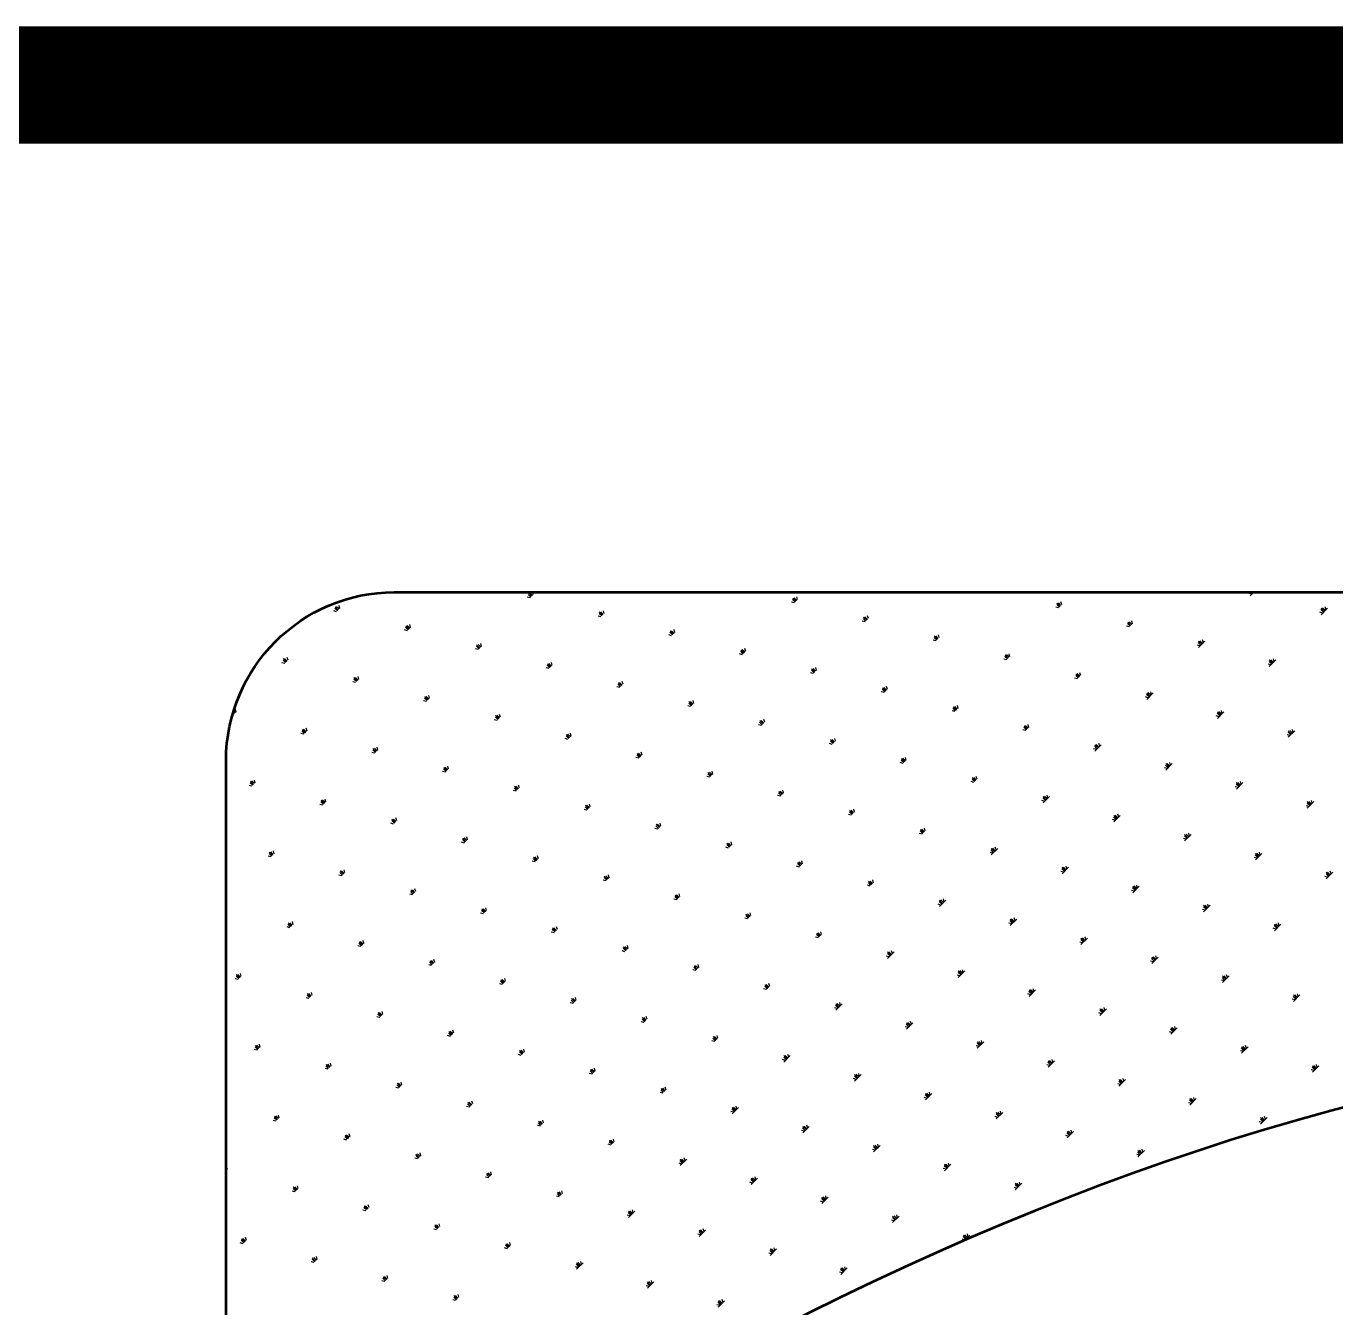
# Model space of a CAD drawing. Extents: x 962303 to 1579583, y -174742 to 224716.
# Drawn here: x 1416379 to 1418049, y -114801 to -113167 of the extents above; entities that cross this region are included whole.
import ezdxf

# ---------------------------------------------------------------- set-up
doc = ezdxf.new("R2010")
doc.units = 0
doc.header["$LTSCALE"] = 1000
doc.header["$MEASUREMENT"] = 0
doc.layers.add('PUB_TITLE', color=4, linetype='Continuous')

msp = doc.modelspace()

# ---------------------------------------------------------------- linework, layer by layer
at = {"layer": 'PUB_TITLE', "color": 4}
for p, q in [((1417021.6, -113895.9), (1417017.9, -113894.9)), ((1417022.6, -113894.9), (1417019.3, -113891.5)), ((1417023.6, -113893.8), (1417019.5, -113889.7)), ((1417024.6, -113892.8), (1417021.3, -113889.5)), ((1417025.7, -113891.8), (1417024.9, -113888.7)), ((1417361.6, -113899.3), (1417358.3, -113896)), ((1417362.6, -113898.2), (1417361.6, -113894.6)), ((1417942, -113891.1), (1417938.4, -113890.2)), ((1417939.9, -113893.2), (1417944.4, -113888.7)), ((1417943, -113890.1), (1417941.7, -113888.7)), ((1417944.1, -113889.1), (1417943.7, -113888.7)), ((1416774.9, -113913.6), (1416771.3, -113912.6)), ((1416776, -113912.6), (1416772.6, -113909.3)), ((1416777, -113911.5), (1416772.9, -113907.4)), ((1416778, -113910.5), (1416774.7, -113907.2)), ((1416779, -113909.5), (1416778.1, -113905.9)), ((1417116, -113915.9), (1417115, -113912.3)), ((1417358.5, -113902.4), (1417354.8, -113901.4)), ((1417359.5, -113901.3), (1417356.2, -113898)), ((1417360.5, -113900.3), (1417356.4, -113896.2)), ((1417695.4, -113908.8), (1417691.8, -113907.9)), ((1417696.4, -113907.8), (1417693.1, -113904.5)), ((1417697.4, -113906.8), (1417693.3, -113902.7)), ((1417698.5, -113905.8), (1417695.2, -113902.4)), ((1417699.5, -113904.7), (1417698.5, -113901.1)), ((1418033.3, -113914.3), (1418030, -113911)), ((1418034.3, -113913.3), (1418030.2, -113909.1)), ((1418030.2, -113917.4), (1418038.5, -113909.1)), ((1418035.4, -113912.2), (1418032.1, -113908.9)), ((1418036.4, -113911.2), (1418035.4, -113907.6)), ((1417111.8, -113920.1), (1417108.2, -113919.1)), ((1417112.9, -113919), (1417109.6, -113915.7)), ((1417113.9, -113918), (1417109.8, -113913.9)), ((1417114.9, -113917), (1417111.6, -113913.7)), ((1417448.7, -113926.6), (1417445.1, -113925.6)), ((1417449.8, -113925.5), (1417446.5, -113922.2)), ((1417450.8, -113924.5), (1417446.7, -113920.4)), ((1417451.8, -113923.5), (1417448.5, -113920.2)), ((1417452.9, -113922.4), (1417451.9, -113918.8)), ((1417786.7, -113932), (1417783.4, -113928.7)), ((1417787.7, -113931), (1417783.6, -113926.8)), ((1417788.7, -113929.9), (1417785.4, -113926.6)), ((1417789.8, -113928.9), (1417788.8, -113925.3)), ((1418032.3, -113915.3), (1418028.7, -113914.4)), ((1416865.2, -113937.8), (1416861.6, -113936.8)), ((1416866.2, -113936.7), (1416862.9, -113933.4)), ((1416867.3, -113935.7), (1416863.1, -113931.6)), ((1416868.3, -113934.7), (1416865, -113931.4)), ((1416869.3, -113933.7), (1416868.4, -113930)), ((1417202.1, -113944.3), (1417198.5, -113943.3)), ((1417203.1, -113943.2), (1417199.8, -113939.9)), ((1417204.2, -113942.2), (1417200, -113938.1)), ((1417205.2, -113941.2), (1417201.9, -113937.9)), ((1417206.2, -113940.1), (1417205.3, -113936.5)), ((1417541.1, -113948.7), (1417536.9, -113944.5)), ((1417542.1, -113947.6), (1417538.8, -113944.3)), ((1417543.1, -113946.6), (1417542.2, -113943)), ((1417785.6, -113933), (1417782, -113932.1)), ((1416955.5, -113962), (1416951.9, -113961)), ((1416956.5, -113960.9), (1416953.2, -113957.6)), ((1416957.5, -113959.9), (1416953.4, -113955.8)), ((1416958.6, -113958.9), (1416955.3, -113955.6)), ((1416959.6, -113957.8), (1416958.6, -113954.2)), ((1417294.4, -113966.4), (1417290.3, -113962.3)), ((1417295.5, -113965.4), (1417292.2, -113962.1)), ((1417296.5, -113964.3), (1417295.5, -113960.7)), ((1417539, -113950.7), (1417535.4, -113949.8)), ((1417540, -113949.7), (1417536.7, -113946.4)), ((1417875.9, -113957.2), (1417872.3, -113956.3)), ((1417876.9, -113956.2), (1417873.6, -113952.9)), ((1417878, -113955.2), (1417873.8, -113951)), ((1417873.8, -113959.3), (1417882.1, -113951)), ((1417879, -113954.1), (1417875.7, -113950.8)), ((1417880, -113953.1), (1417879.1, -113949.5)), ((1416708.8, -113979.7), (1416705.2, -113978.7)), ((1416709.9, -113978.6), (1416706.6, -113975.3)), ((1416710.9, -113977.6), (1416706.8, -113973.5)), ((1416711.9, -113976.6), (1416708.6, -113973.3)), ((1416713, -113975.5), (1416712, -113971.9)), ((1417049.9, -113982), (1417048.9, -113978.4)), ((1417292.4, -113968.5), (1417288.8, -113967.5)), ((1417293.4, -113967.4), (1417290.1, -113964.1)), ((1417629.3, -113974.9), (1417625.7, -113974)), ((1417630.3, -113973.9), (1417627, -113970.6)), ((1417631.3, -113972.9), (1417627.2, -113968.7)), ((1417632.4, -113971.8), (1417629.1, -113968.5)), ((1417633.4, -113970.8), (1417632.4, -113967.2)), ((1417967.2, -113980.4), (1417963.9, -113977.1)), ((1417968.3, -113979.4), (1417964.1, -113975.2)), ((1417964.1, -113983.5), (1417972.4, -113975.2)), ((1417969.3, -113978.3), (1417966, -113975)), ((1417970.3, -113977.3), (1417969.3, -113973.7)), ((1416803.2, -113999.7), (1416802.3, -113996.1)), ((1417045.7, -113986.2), (1417042.1, -113985.2)), ((1417046.8, -113985.1), (1417043.5, -113981.8)), ((1417047.8, -113984.1), (1417043.7, -113980)), ((1417048.8, -113983.1), (1417045.5, -113979.8)), ((1417382.6, -113992.6), (1417379, -113991.7)), ((1417383.7, -113991.6), (1417380.4, -113988.3)), ((1417384.7, -113990.6), (1417380.6, -113986.4)), ((1417385.7, -113989.5), (1417382.4, -113986.2)), ((1417386.8, -113988.5), (1417385.8, -113984.9)), ((1417720.6, -113998.1), (1417717.3, -113994.8)), ((1417721.6, -113997.1), (1417717.5, -113992.9)), ((1417722.7, -113996), (1417719.3, -113992.7)), ((1417723.7, -113995), (1417722.7, -113991.4)), ((1417966.2, -113981.4), (1417962.6, -113980.4)), ((1416799.1, -114003.9), (1416795.5, -114002.9)), ((1416800.1, -114002.8), (1416796.8, -113999.5)), ((1416801.2, -114001.8), (1416797, -113997.7)), ((1416802.2, -114000.8), (1416798.9, -113997.5)), ((1417136, -114010.3), (1417132.4, -114009.4)), ((1417137, -114009.3), (1417133.7, -114006)), ((1417138.1, -114008.3), (1417133.9, -114004.2)), ((1417139.1, -114007.3), (1417135.8, -114003.9)), ((1417140.1, -114006.2), (1417139.2, -114002.6)), ((1417474, -114015.8), (1417470.6, -114012.5)), ((1417475, -114014.8), (1417470.9, -114010.6)), ((1417476, -114013.7), (1417472.7, -114010.4)), ((1417477.1, -114012.7), (1417476.1, -114009.1)), ((1417719.6, -113999.1), (1417715.9, -113998.2)), ((1416889.4, -114028.1), (1416885.8, -114027.1)), ((1416890.4, -114027), (1416887.1, -114023.7)), ((1416891.4, -114026), (1416887.3, -114021.9)), ((1416892.5, -114025), (1416889.2, -114021.7)), ((1416893.5, -114023.9), (1416892.5, -114020.3)), ((1417228.4, -114032.5), (1417224.2, -114028.3)), ((1417229.4, -114031.4), (1417226.1, -114028.1)), ((1417230.4, -114030.4), (1417229.5, -114026.8)), ((1417472.9, -114016.8), (1417469.3, -114015.9)), ((1417809.8, -114023.3), (1417806.2, -114022.3)), ((1417810.9, -114022.3), (1417807.6, -114019)), ((1417811.9, -114021.2), (1417807.8, -114017.1)), ((1417807.8, -114025.4), (1417816, -114017.1)), ((1417812.9, -114020.2), (1417809.6, -114016.9)), ((1417814, -114019.2), (1417813, -114015.6)), ((1416642.7, -114045.8), (1416641.9, -114045.5)), ((1416643.8, -114044.7), (1416642.5, -114043.4)), ((1416644.8, -114043.7), (1416643, -114041.8)), ((1416645.8, -114042.7), (1416643.4, -114040.3)), ((1416646.9, -114041.6), (1416645.9, -114038)), ((1416981.7, -114050.2), (1416977.6, -114046)), ((1416982.8, -114049.1), (1416979.4, -114045.8)), ((1416983.8, -114048.1), (1416982.8, -114044.5)), ((1417226.3, -114034.5), (1417222.7, -114033.6)), ((1417227.3, -114033.5), (1417224, -114030.2)), ((1417563.2, -114041), (1417559.6, -114040.1)), ((1417564.2, -114040), (1417560.9, -114036.7)), ((1417565.3, -114039), (1417561.1, -114034.8)), ((1417566.3, -114037.9), (1417563, -114034.6)), ((1417567.3, -114036.9), (1417566.4, -114033.3)), ((1417901.1, -114046.5), (1417897.8, -114043.2)), ((1417902.2, -114045.4), (1417898, -114041.3)), ((1417898, -114049.6), (1417906.3, -114041.3)), ((1417903.2, -114044.4), (1417899.9, -114041.1)), ((1417904.2, -114043.4), (1417903.3, -114039.8)), ((1416737.2, -114065.8), (1416736.2, -114062.2)), ((1416979.7, -114052.2), (1416976, -114051.3)), ((1416980.7, -114051.2), (1416977.4, -114047.9)), ((1417316.6, -114058.7), (1417313, -114057.8)), ((1417317.6, -114057.7), (1417314.3, -114054.4)), ((1417318.6, -114056.7), (1417314.5, -114052.5)), ((1417319.7, -114055.6), (1417316.4, -114052.3)), ((1417320.7, -114054.6), (1417319.7, -114051)), ((1417654.5, -114064.2), (1417651.2, -114060.9)), ((1417655.5, -114063.1), (1417651.4, -114059)), ((1417656.6, -114062.1), (1417653.3, -114058.8)), ((1417657.6, -114061.1), (1417656.6, -114057.5)), ((1417900.1, -114047.5), (1417896.5, -114046.5)), ((1416733, -114070), (1416729.4, -114069)), ((1416734.1, -114068.9), (1416730.8, -114065.6)), ((1416735.1, -114067.9), (1416731, -114063.8)), ((1416736.1, -114066.9), (1416732.8, -114063.6)), ((1417069.9, -114076.4), (1417066.3, -114075.5)), ((1417071, -114075.4), (1417067.7, -114072.1)), ((1417072, -114074.4), (1417067.9, -114070.2)), ((1417073, -114073.3), (1417069.7, -114070)), ((1417074.1, -114072.3), (1417073.1, -114068.7)), ((1417407.9, -114081.9), (1417404.6, -114078.6)), ((1417408.9, -114080.9), (1417404.8, -114076.7)), ((1417409.9, -114079.8), (1417406.6, -114076.5)), ((1417411, -114078.8), (1417410, -114075.2)), ((1417653.5, -114065.2), (1417649.9, -114064.2)), ((1417990.4, -114071.7), (1417986.8, -114070.7)), ((1417991.4, -114070.7), (1417988.1, -114067.4)), ((1417992.4, -114069.6), (1417988.3, -114065.5)), ((1417988.3, -114073.8), (1417996.6, -114065.5)), ((1417993.5, -114068.6), (1417990.2, -114065.3)), ((1417994.5, -114067.6), (1417993.5, -114063.9)), ((1416823.3, -114094.1), (1416819.7, -114093.2)), ((1416824.3, -114093.1), (1416821, -114089.8)), ((1416825.4, -114092.1), (1416821.2, -114087.9)), ((1416826.4, -114091), (1416823.1, -114087.7)), ((1416827.4, -114090), (1416826.5, -114086.4)), ((1417161.2, -114099.6), (1417157.9, -114096.3)), ((1417162.3, -114098.6), (1417158.1, -114094.4)), ((1417163.3, -114097.5), (1417160, -114094.2)), ((1417164.3, -114096.5), (1417163.4, -114092.9)), ((1417406.8, -114082.9), (1417403.2, -114081.9)), ((1417743.7, -114089.4), (1417740.1, -114088.4)), ((1417744.8, -114088.4), (1417741.5, -114085.1)), ((1417745.8, -114087.3), (1417741.7, -114083.2)), ((1417741.7, -114091.5), (1417749.9, -114083.2)), ((1417746.8, -114086.3), (1417743.5, -114083)), ((1417747.9, -114085.3), (1417746.9, -114081.7)), ((1416915.6, -114116.3), (1416911.5, -114112.1)), ((1416916.7, -114115.2), (1416913.4, -114111.9)), ((1416917.7, -114114.2), (1416916.7, -114110.6)), ((1417160.2, -114100.6), (1417156.6, -114099.7)), ((1417497.1, -114107.1), (1417493.5, -114106.1)), ((1417498.1, -114106.1), (1417494.8, -114102.8)), ((1417499.2, -114105), (1417495, -114100.9)), ((1417500.2, -114104), (1417496.9, -114100.7)), ((1417501.2, -114103), (1417500.3, -114099.4)), ((1417834, -114113.6), (1417830.4, -114112.6)), ((1417835, -114112.6), (1417831.7, -114109.2)), ((1417836.1, -114111.5), (1417832, -114107.4)), ((1417832, -114115.7), (1417840.2, -114107.4)), ((1417837.1, -114110.5), (1417833.8, -114107.2)), ((1417838.1, -114109.5), (1417837.2, -114105.8)), ((1416669, -114134), (1416664.9, -114129.8)), ((1416670, -114132.9), (1416666.7, -114129.6)), ((1416671.1, -114131.9), (1416670.1, -114128.3)), ((1416913.6, -114118.3), (1416910, -114117.4)), ((1416914.6, -114117.3), (1416911.3, -114114)), ((1417250.5, -114124.8), (1417246.9, -114123.8)), ((1417251.5, -114123.8), (1417248.2, -114120.5)), ((1417252.5, -114122.7), (1417248.4, -114118.6)), ((1417253.6, -114121.7), (1417250.3, -114118.4)), ((1417254.6, -114120.7), (1417253.6, -114117.1)), ((1417588.4, -114130.3), (1417585.1, -114127)), ((1417589.4, -114129.2), (1417585.3, -114125.1)), ((1417590.5, -114128.2), (1417587.2, -114124.9)), ((1417591.5, -114127.2), (1417590.5, -114123.6)), ((1416666.9, -114136), (1416663.3, -114135.1)), ((1416668, -114135), (1416664.7, -114131.7)), ((1417003.8, -114142.5), (1417000.2, -114141.6)), ((1417004.9, -114141.5), (1417001.6, -114138.2)), ((1417005.9, -114140.5), (1417001.8, -114136.3)), ((1417006.9, -114139.4), (1417003.6, -114136.1)), ((1417008, -114138.4), (1417007, -114134.8)), ((1417341.8, -114148), (1417338.5, -114144.7)), ((1417342.8, -114146.9), (1417338.7, -114142.8)), ((1417343.8, -114145.9), (1417340.5, -114142.6)), ((1417344.9, -114144.9), (1417343.9, -114141.3)), ((1417587.4, -114131.3), (1417583.8, -114130.3)), ((1417924.3, -114137.8), (1417920.7, -114136.8)), ((1417925.3, -114136.7), (1417922, -114133.4)), ((1417926.4, -114135.7), (1417922.2, -114131.6)), ((1417922.2, -114139.8), (1417930.5, -114131.6)), ((1417927.4, -114134.7), (1417924.1, -114131.4)), ((1417928.4, -114133.6), (1417927.5, -114130)), ((1416757.2, -114160.2), (1416753.6, -114159.3)), ((1416758.2, -114159.2), (1416754.9, -114155.9)), ((1416759.3, -114158.2), (1416755.1, -114154)), ((1416760.3, -114157.1), (1416757, -114153.8)), ((1416761.3, -114156.1), (1416760.4, -114152.5)), ((1417095.2, -114165.7), (1417091.8, -114162.4)), ((1417096.2, -114164.6), (1417092.1, -114160.5)), ((1417097.2, -114163.6), (1417093.9, -114160.3)), ((1417098.2, -114162.6), (1417097.3, -114159)), ((1417340.8, -114149), (1417337.1, -114148)), ((1417677.7, -114155.5), (1417674, -114154.5)), ((1417678.7, -114154.4), (1417675.4, -114151.1)), ((1417679.7, -114153.4), (1417675.6, -114149.3)), ((1417675.6, -114157.5), (1417683.9, -114149.3)), ((1417680.8, -114152.4), (1417677.5, -114149.1)), ((1417681.8, -114151.4), (1417680.8, -114147.7)), ((1418014.6, -114162), (1418011, -114161)), ((1418015.6, -114160.9), (1418012.3, -114157.6)), ((1418016.6, -114159.9), (1418012.5, -114155.8)), ((1418012.5, -114164), (1418020.8, -114155.8)), ((1418017.7, -114158.9), (1418014.4, -114155.6)), ((1418018.7, -114157.8), (1418017.7, -114154.2)), ((1416849.6, -114182.3), (1416845.4, -114178.2)), ((1416850.6, -114181.3), (1416847.3, -114178)), ((1416851.6, -114180.3), (1416850.6, -114176.7)), ((1417094.1, -114166.7), (1417090.5, -114165.7)), ((1417431, -114173.2), (1417427.4, -114172.2)), ((1417432.1, -114172.2), (1417428.8, -114168.9)), ((1417433.1, -114171.1), (1417429, -114167)), ((1417434.1, -114170.1), (1417430.8, -114166.8)), ((1417435.2, -114169.1), (1417434.2, -114165.4)), ((1417767.9, -114179.7), (1417764.3, -114178.7)), ((1417769, -114178.6), (1417765.7, -114175.3)), ((1417770, -114177.6), (1417765.9, -114173.5)), ((1417765.9, -114181.7), (1417774.1, -114173.5)), ((1417771, -114176.6), (1417767.7, -114173.3)), ((1417772.1, -114175.5), (1417771.1, -114171.9)), ((1416847.5, -114184.4), (1416843.9, -114183.4)), ((1416848.5, -114183.4), (1416845.2, -114180.1)), ((1417184.4, -114190.9), (1417180.8, -114189.9)), ((1417185.4, -114189.9), (1417182.1, -114186.6)), ((1417186.5, -114188.8), (1417182.3, -114184.7)), ((1417187.5, -114187.8), (1417184.2, -114184.5)), ((1417188.5, -114186.8), (1417187.6, -114183.2)), ((1417521.3, -114197.4), (1417517.7, -114196.4)), ((1417522.3, -114196.3), (1417519, -114193)), ((1417523.4, -114195.3), (1417519.2, -114191.2)), ((1417524.4, -114194.3), (1417521.1, -114191)), ((1417525.4, -114193.2), (1417524.5, -114189.6)), ((1417862.3, -114199.7), (1417861.4, -114196.1)), ((1416937.8, -114208.6), (1416934.1, -114207.6)), ((1416938.8, -114207.6), (1416935.5, -114204.3)), ((1416939.8, -114206.5), (1416935.7, -114202.4)), ((1416940.9, -114205.5), (1416937.6, -114202.2)), ((1416941.9, -114204.5), (1416940.9, -114200.9)), ((1417275.7, -114214.1), (1417272.4, -114210.7)), ((1417276.7, -114213), (1417272.6, -114208.9)), ((1417277.8, -114212), (1417274.5, -114208.7)), ((1417278.8, -114211), (1417277.8, -114207.3)), ((1417858.2, -114203.9), (1417854.6, -114202.9)), ((1417859.2, -114202.8), (1417855.9, -114199.5)), ((1417860.3, -114201.8), (1417856.1, -114197.7)), ((1417856.1, -114205.9), (1417864.4, -114197.7)), ((1417861.3, -114200.8), (1417858, -114197.5)), ((1416691.1, -114226.3), (1416687.5, -114225.3)), ((1416692.2, -114225.3), (1416688.9, -114222)), ((1416693.2, -114224.2), (1416689.1, -114220.1)), ((1416694.2, -114223.2), (1416690.9, -114219.9)), ((1416695.3, -114222.2), (1416694.3, -114218.6)), ((1417029.1, -114231.8), (1417025.8, -114228.5)), ((1417030.1, -114230.7), (1417026, -114226.6)), ((1417031.1, -114229.7), (1417027.8, -114226.4)), ((1417032.2, -114228.7), (1417031.2, -114225.1)), ((1417274.7, -114215.1), (1417271.1, -114214.1)), ((1417611.6, -114221.6), (1417608, -114220.6)), ((1417612.6, -114220.5), (1417609.3, -114217.2)), ((1417613.6, -114219.5), (1417609.5, -114215.4)), ((1417609.5, -114223.6), (1417617.8, -114215.4)), ((1417614.7, -114218.5), (1417611.4, -114215.2)), ((1417615.7, -114217.4), (1417614.7, -114213.8)), ((1417948.5, -114228), (1417944.9, -114227.1)), ((1417949.5, -114227), (1417946.2, -114223.7)), ((1417950.5, -114226), (1417946.4, -114221.9)), ((1417946.4, -114230.1), (1417954.7, -114221.9)), ((1417951.6, -114225), (1417948.3, -114221.6)), ((1417952.6, -114223.9), (1417951.6, -114220.3)), ((1416782.4, -114249.5), (1416779.1, -114246.2)), ((1416783.5, -114248.4), (1416779.3, -114244.3)), ((1416784.5, -114247.4), (1416781.2, -114244.1)), ((1416785.5, -114246.4), (1416784.6, -114242.8)), ((1417028, -114232.8), (1417024.4, -114231.8)), ((1417364.9, -114239.3), (1417361.3, -114238.3)), ((1417366, -114238.2), (1417362.7, -114234.9)), ((1417367, -114237.2), (1417362.9, -114233.1)), ((1417368, -114236.2), (1417364.7, -114232.9)), ((1417369.1, -114235.1), (1417368.1, -114231.5)), ((1417701.8, -114245.8), (1417698.2, -114244.8)), ((1417702.9, -114244.7), (1417699.6, -114241.4)), ((1417703.9, -114243.7), (1417699.8, -114239.6)), ((1417699.8, -114247.8), (1417708, -114239.6)), ((1417704.9, -114242.7), (1417701.6, -114239.4)), ((1417706, -114241.6), (1417705, -114238)), ((1418040.8, -114250.2), (1418036.7, -114246)), ((1418036.7, -114254.3), (1418044.9, -114246)), ((1418041.9, -114249.1), (1418038.5, -114245.8)), ((1418042.9, -114248.1), (1418041.9, -114244.5)), ((1416781.4, -114250.5), (1416777.8, -114249.5)), ((1417118.3, -114257), (1417114.7, -114256)), ((1417119.3, -114255.9), (1417116, -114252.6)), ((1417120.4, -114254.9), (1417116.2, -114250.8)), ((1417121.4, -114253.9), (1417118.1, -114250.6)), ((1417122.4, -114252.9), (1417121.5, -114249.2)), ((1417455.2, -114263.5), (1417451.6, -114262.5)), ((1417456.2, -114262.4), (1417452.9, -114259.1)), ((1417457.3, -114261.4), (1417453.1, -114257.3)), ((1417458.3, -114260.4), (1417455, -114257.1)), ((1417459.3, -114259.3), (1417458.4, -114255.7)), ((1417796.2, -114265.8), (1417795.3, -114262.2)), ((1418038.8, -114252.2), (1418035.1, -114251.3)), ((1418039.8, -114251.2), (1418036.5, -114247.9)), ((1416871.7, -114274.7), (1416868.1, -114273.7)), ((1416872.7, -114273.7), (1416869.4, -114270.4)), ((1416873.7, -114272.6), (1416869.6, -114268.5)), ((1416874.8, -114271.6), (1416871.5, -114268.3)), ((1416875.8, -114270.6), (1416874.8, -114266.9)), ((1417208.6, -114281.2), (1417205, -114280.2)), ((1417209.6, -114280.1), (1417206.3, -114276.8)), ((1417210.6, -114279.1), (1417206.5, -114275)), ((1417211.7, -114278.1), (1417208.4, -114274.8)), ((1417212.7, -114277), (1417211.7, -114273.4)), ((1417549.6, -114283.5), (1417548.6, -114279.9)), ((1417792.1, -114269.9), (1417788.5, -114269)), ((1417793.2, -114268.9), (1417789.8, -114265.6)), ((1417794.2, -114267.9), (1417790.1, -114263.7)), ((1417790.1, -114272), (1417798.3, -114263.7)), ((1417795.2, -114266.8), (1417791.9, -114263.5)), ((1416963, -114297.8), (1416959.7, -114294.5)), ((1416964, -114296.8), (1416959.9, -114292.7)), ((1416965, -114295.8), (1416961.7, -114292.5)), ((1416966.1, -114294.7), (1416965.1, -114291.1)), ((1417545.5, -114287.7), (1417541.9, -114286.7)), ((1417546.5, -114286.6), (1417543.2, -114283.3)), ((1417547.6, -114285.6), (1417543.4, -114281.5)), ((1417543.4, -114289.7), (1417551.7, -114281.5)), ((1417548.6, -114284.6), (1417545.3, -114281.2)), ((1417882.4, -114294.1), (1417878.8, -114293.2)), ((1417883.4, -114293.1), (1417880.1, -114289.8)), ((1417884.5, -114292.1), (1417880.3, -114287.9)), ((1417880.3, -114296.2), (1417888.6, -114287.9)), ((1417885.5, -114291), (1417882.2, -114287.7)), ((1417886.5, -114290), (1417885.6, -114286.4)), ((1416716.3, -114315.6), (1416713, -114312.2)), ((1416717.4, -114314.5), (1416713.2, -114310.4)), ((1416718.4, -114313.5), (1416715.1, -114310.2)), ((1416719.4, -114312.5), (1416718.5, -114308.8)), ((1416961.9, -114298.9), (1416958.3, -114297.9)), ((1417298.9, -114305.4), (1417295.2, -114304.4)), ((1417299.9, -114304.3), (1417296.6, -114301)), ((1417300.9, -114303.3), (1417296.8, -114299.2)), ((1417302, -114302.3), (1417298.6, -114299)), ((1417303, -114301.2), (1417302, -114297.6)), ((1417635.8, -114311.8), (1417632.1, -114310.9)), ((1417636.8, -114310.8), (1417633.5, -114307.5)), ((1417637.8, -114309.8), (1417633.7, -114305.6)), ((1417633.7, -114313.9), (1417642, -114305.6)), ((1417638.9, -114308.7), (1417635.6, -114305.4)), ((1417639.9, -114307.7), (1417638.9, -114304.1)), ((1417974.7, -114316.3), (1417970.6, -114312.1)), ((1417970.6, -114320.4), (1417978.9, -114312.1)), ((1417975.8, -114315.2), (1417972.5, -114311.9)), ((1417976.8, -114314.2), (1417975.8, -114310.6)), ((1416715.3, -114316.6), (1416711.7, -114315.6)), ((1417052.2, -114323.1), (1417048.6, -114322.1)), ((1417053.3, -114322), (1417049.9, -114318.7)), ((1417054.3, -114321), (1417050.2, -114316.9)), ((1417055.3, -114320), (1417052, -114316.7)), ((1417056.4, -114318.9), (1417055.4, -114315.3)), ((1417389.1, -114329.5), (1417385.5, -114328.6)), ((1417390.2, -114328.5), (1417386.9, -114325.2)), ((1417391.2, -114327.5), (1417387.1, -114323.4)), ((1417392.2, -114326.5), (1417388.9, -114323.1)), ((1417393.3, -114325.4), (1417392.3, -114321.8)), ((1417728.1, -114334), (1417724, -114329.8)), ((1417724, -114338.1), (1417732.2, -114329.8)), ((1417729.1, -114332.9), (1417725.8, -114329.6)), ((1417730.2, -114331.9), (1417729.2, -114328.3)), ((1417972.7, -114318.3), (1417969.1, -114317.4)), ((1417973.7, -114317.3), (1417970.4, -114314)), ((1416805.6, -114340.8), (1416802, -114339.8)), ((1416806.6, -114339.7), (1416803.3, -114336.4)), ((1416807.7, -114338.7), (1416803.5, -114334.6)), ((1416808.7, -114337.7), (1416805.4, -114334.4)), ((1416809.7, -114336.6), (1416808.8, -114333)), ((1417142.5, -114347.3), (1417138.9, -114346.3)), ((1417143.5, -114346.2), (1417140.2, -114342.9)), ((1417144.6, -114345.2), (1417140.4, -114341.1)), ((1417145.6, -114344.2), (1417142.3, -114340.9)), ((1417146.6, -114343.1), (1417145.7, -114339.5)), ((1417483.5, -114349.6), (1417482.6, -114346)), ((1417726, -114336), (1417722.4, -114335.1)), ((1417727.1, -114335), (1417723.8, -114331.7)), ((1416896.9, -114363.9), (1416893.6, -114360.6)), ((1416897.9, -114362.9), (1416893.8, -114358.8)), ((1416899, -114361.9), (1416895.7, -114358.6)), ((1416900, -114360.8), (1416899, -114357.2)), ((1417479.4, -114353.7), (1417475.8, -114352.8)), ((1417480.4, -114352.7), (1417477.1, -114349.4)), ((1417481.5, -114351.7), (1417477.3, -114347.5)), ((1417477.3, -114355.8), (1417485.6, -114347.5)), ((1417482.5, -114350.6), (1417479.2, -114347.3)), ((1417816.3, -114360.2), (1417812.7, -114359.3)), ((1417817.3, -114359.2), (1417814, -114355.9)), ((1417818.4, -114358.2), (1417814.2, -114354)), ((1417814.2, -114362.3), (1417822.5, -114354)), ((1417819.4, -114357.1), (1417816.1, -114353.8)), ((1417820.4, -114356.1), (1417819.5, -114352.5)), ((1416650.3, -114381.6), (1416647, -114378.3)), ((1416651.3, -114380.6), (1416647.2, -114376.5)), ((1416652.3, -114379.6), (1416649, -114376.3)), ((1416653.4, -114378.5), (1416652.4, -114374.9)), ((1416895.9, -114365), (1416892.3, -114364)), ((1417232.8, -114371.4), (1417229.2, -114370.5)), ((1417233.8, -114370.4), (1417230.5, -114367.1)), ((1417234.8, -114369.4), (1417230.7, -114365.2)), ((1417235.9, -114368.3), (1417232.6, -114365)), ((1417236.9, -114367.3), (1417235.9, -114363.7)), ((1417569.7, -114377.9), (1417566.1, -114377)), ((1417570.7, -114376.9), (1417567.4, -114373.6)), ((1417571.7, -114375.9), (1417567.6, -114371.7)), ((1417567.6, -114380), (1417575.9, -114371.7)), ((1417572.8, -114374.8), (1417569.5, -114371.5)), ((1417573.8, -114373.8), (1417572.8, -114370.2)), ((1417907.6, -114383.4), (1417904.3, -114380.1)), ((1417908.6, -114382.3), (1417904.5, -114378.2)), ((1417904.5, -114386.5), (1417912.8, -114378.2)), ((1417909.7, -114381.3), (1417906.4, -114378)), ((1417910.7, -114380.3), (1417909.7, -114376.7)), ((1416649.2, -114382.7), (1416645.6, -114381.7)), ((1416986.1, -114389.2), (1416982.5, -114388.2)), ((1416987.2, -114388.1), (1416983.9, -114384.8)), ((1416988.2, -114387.1), (1416984.1, -114383)), ((1416989.2, -114386.1), (1416985.9, -114382.7)), ((1416990.3, -114385), (1416989.3, -114381.4)), ((1417323, -114395.6), (1417319.4, -114394.7)), ((1417324.1, -114394.6), (1417320.8, -114391.3)), ((1417325.1, -114393.6), (1417321, -114389.4)), ((1417326.1, -114392.5), (1417322.8, -114389.2)), ((1417327.2, -114391.5), (1417326.2, -114387.9)), ((1417662, -114400), (1417657.9, -114395.9)), ((1417657.9, -114404.2), (1417666.1, -114395.9)), ((1417663, -114399), (1417659.7, -114395.7)), ((1417664.1, -114398), (1417663.1, -114394.4)), ((1417906.6, -114384.4), (1417903, -114383.4)), ((1416739.5, -114406.9), (1416735.9, -114405.9)), ((1416740.5, -114405.8), (1416737.2, -114402.5)), ((1416741.6, -114404.8), (1416737.4, -114400.7)), ((1416742.6, -114403.8), (1416739.3, -114400.5)), ((1416743.6, -114402.7), (1416742.7, -114399.1)), ((1417076.4, -114413.3), (1417072.8, -114412.4)), ((1417077.4, -114412.3), (1417074.1, -114409)), ((1417078.5, -114411.3), (1417074.3, -114407.1)), ((1417079.5, -114410.2), (1417076.2, -114406.9)), ((1417080.5, -114409.2), (1417079.6, -114405.6)), ((1417415.4, -114417.8), (1417411.3, -114413.6)), ((1417411.3, -114421.9), (1417419.5, -114413.6)), ((1417416.4, -114416.7), (1417413.1, -114413.4)), ((1417417.4, -114415.7), (1417416.5, -114412.1)), ((1417659.9, -114402.1), (1417656.3, -114401.1)), ((1417661, -114401.1), (1417657.7, -114397.8)), ((1417996.9, -114408.6), (1417993.2, -114407.6)), ((1417997.9, -114407.6), (1417994.6, -114404.3)), ((1417998.9, -114406.5), (1417994.8, -114402.4)), ((1417994.8, -114410.7), (1418003.1, -114402.4)), ((1418000, -114405.5), (1417996.6, -114402.2)), ((1418001, -114404.5), (1418000, -114400.9)), ((1416829.8, -114431), (1416826.2, -114430.1)), ((1416830.8, -114430), (1416827.5, -114426.7)), ((1416831.8, -114429), (1416827.7, -114424.9)), ((1416832.9, -114428), (1416829.6, -114424.6)), ((1416833.9, -114426.9), (1416832.9, -114423.3)), ((1417170.8, -114433.4), (1417169.8, -114429.8)), ((1417413.3, -114419.8), (1417409.7, -114418.9)), ((1417414.3, -114418.8), (1417411, -114415.5)), ((1417750.2, -114426.3), (1417746.6, -114425.3)), ((1417751.3, -114425.3), (1417748, -114422)), ((1417752.3, -114424.2), (1417748.2, -114420.1)), ((1417748.2, -114428.4), (1417756.4, -114420.1)), ((1417753.3, -114423.2), (1417750, -114419.9)), ((1417754.4, -114422.2), (1417753.4, -114418.6)), ((1417166.7, -114437.5), (1417163.1, -114436.6)), ((1417167.7, -114436.5), (1417164.4, -114433.2)), ((1417168.7, -114435.5), (1417164.6, -114431.3)), ((1417169.8, -114434.4), (1417166.5, -114431.1)), ((1417503.6, -114444), (1417500, -114443)), ((1417504.6, -114443), (1417501.3, -114439.7)), ((1417505.7, -114441.9), (1417501.5, -114437.8)), ((1417501.5, -114446.1), (1417509.8, -114437.8)), ((1417506.7, -114440.9), (1417503.4, -114437.6)), ((1417507.7, -114439.9), (1417506.8, -114436.3)), ((1417841.5, -114449.5), (1417838.2, -114446.2)), ((1417842.6, -114448.4), (1417838.4, -114444.3)), ((1417838.4, -114452.6), (1417846.7, -114444.3)), ((1417843.6, -114447.4), (1417840.3, -114444.1)), ((1417844.6, -114446.4), (1417843.7, -114442.8)), ((1416920.1, -114455.2), (1416916.4, -114454.3)), ((1416921.1, -114454.2), (1416917.8, -114450.9)), ((1416922.1, -114453.2), (1416918, -114449)), ((1416923.1, -114452.1), (1416919.8, -114448.8)), ((1416924.2, -114451.1), (1416923.2, -114447.5)), ((1417257, -114461.7), (1417253.3, -114460.8)), ((1417258, -114460.7), (1417254.7, -114457.4)), ((1417259, -114459.7), (1417254.9, -114455.5)), ((1417260.1, -114458.6), (1417256.8, -114455.3)), ((1417261.1, -114457.6), (1417260.1, -114454)), ((1417594.9, -114467.2), (1417591.6, -114463.9)), ((1417595.9, -114466.1), (1417591.8, -114462)), ((1417591.8, -114470.3), (1417600.1, -114462)), ((1417597, -114465.1), (1417593.7, -114461.8)), ((1417598, -114464.1), (1417597, -114460.5)), ((1417840.5, -114450.5), (1417836.9, -114449.5)), ((1416673.4, -114472.9), (1416669.8, -114472)), ((1416674.5, -114471.9), (1416671.1, -114468.6)), ((1416675.5, -114470.9), (1416671.4, -114466.7)), ((1416676.5, -114469.8), (1416673.2, -114466.5)), ((1416677.5, -114468.8), (1416676.6, -114465.2)), ((1417010.3, -114479.4), (1417006.7, -114478.5)), ((1417011.4, -114478.4), (1417008.1, -114475.1)), ((1417012.4, -114477.4), (1417008.3, -114473.2)), ((1417013.4, -114476.3), (1417010.1, -114473)), ((1417014.5, -114475.3), (1417013.5, -114471.7)), ((1417349.3, -114483.8), (1417345.2, -114479.7)), ((1417345.2, -114488), (1417353.4, -114479.7)), ((1417350.3, -114482.8), (1417347, -114479.5)), ((1417351.4, -114481.8), (1417350.4, -114478.2)), ((1417593.9, -114468.2), (1417590.3, -114467.2)), ((1417930.8, -114474.7), (1417927.2, -114473.7)), ((1417931.8, -114473.6), (1417928.5, -114470.3)), ((1417932.8, -114472.6), (1417928.7, -114468.5)), ((1417928.7, -114476.7), (1417937, -114468.5)), ((1417933.9, -114471.6), (1417930.6, -114468.3)), ((1417934.9, -114470.6), (1417933.9, -114466.9)), ((1416763.7, -114497.1), (1416760.1, -114496.2)), ((1416764.7, -114496.1), (1416761.4, -114492.8)), ((1416765.8, -114495.1), (1416761.6, -114490.9)), ((1416766.8, -114494), (1416763.5, -114490.7)), ((1416767.8, -114493), (1416766.9, -114489.4)), ((1417103.7, -114500.5), (1417100.4, -114497.2)), ((1417104.7, -114499.5), (1417103.8, -114495.9)), ((1417347.2, -114485.9), (1417343.6, -114484.9)), ((1417348.3, -114484.9), (1417345, -114481.6)), ((1417684.1, -114492.4), (1417680.5, -114491.4)), ((1417685.2, -114491.4), (1417681.9, -114488.1)), ((1417686.2, -114490.3), (1417682.1, -114486.2)), ((1417682.1, -114494.5), (1417690.3, -114486.2)), ((1417687.2, -114489.3), (1417683.9, -114486)), ((1417688.3, -114488.3), (1417687.3, -114484.6)), ((1418022.1, -114497.8), (1418018.8, -114494.5)), ((1418023.1, -114496.8), (1418019, -114492.7)), ((1418019, -114500.9), (1418027.2, -114492.7)), ((1418024.1, -114495.8), (1418020.8, -114492.5)), ((1418025.2, -114494.7), (1418024.2, -114491.1)), ((1416858.1, -114517.2), (1416857.1, -114513.6)), ((1417100.6, -114503.6), (1417097, -114502.6)), ((1417101.6, -114502.6), (1417098.3, -114499.3)), ((1417102.7, -114501.5), (1417098.5, -114497.4)), ((1417437.5, -114510.1), (1417433.9, -114509.1)), ((1417438.5, -114509.1), (1417435.2, -114505.8)), ((1417439.6, -114508), (1417435.4, -114503.9)), ((1417435.4, -114512.2), (1417443.7, -114503.9)), ((1417440.6, -114507), (1417437.3, -114503.7)), ((1417441.6, -114506), (1417440.7, -114502.4)), ((1417775.4, -114515.5), (1417772.1, -114512.2)), ((1417776.5, -114514.5), (1417772.3, -114510.4)), ((1417772.3, -114518.6), (1417780.6, -114510.4)), ((1417777.5, -114513.5), (1417774.2, -114510.2)), ((1417778.5, -114512.4), (1417777.6, -114508.8)), ((1418021, -114498.9), (1418017.4, -114497.9)), ((1416854, -114521.3), (1416850.4, -114520.4)), ((1416855, -114520.3), (1416851.7, -114517)), ((1416856, -114519.3), (1416851.9, -114515.1)), ((1416857.1, -114518.2), (1416853.8, -114514.9)), ((1417190.9, -114527.8), (1417187.3, -114526.8)), ((1417191.9, -114526.8), (1417188.6, -114523.5)), ((1417192.9, -114525.7), (1417188.8, -114521.6)), ((1417194, -114524.7), (1417190.7, -114521.4)), ((1417195, -114523.7), (1417194, -114520.1)), ((1417528.8, -114533.3), (1417525.5, -114529.9)), ((1417529.8, -114532.2), (1417525.7, -114528.1)), ((1417525.7, -114536.3), (1417534, -114528.1)), ((1417530.9, -114531.2), (1417527.6, -114527.9)), ((1417531.9, -114530.2), (1417530.9, -114526.5)), ((1417774.4, -114516.6), (1417770.8, -114515.6)), ((1416944.2, -114545.5), (1416940.6, -114544.5)), ((1416945.3, -114544.5), (1416942, -114541.2)), ((1416946.3, -114543.4), (1416942.2, -114539.3)), ((1416947.3, -114542.4), (1416944, -114539.1)), ((1416948.4, -114541.4), (1416947.4, -114537.8)), ((1417283.2, -114549.9), (1417279.1, -114545.8)), ((1417279.1, -114554.1), (1417287.3, -114545.8)), ((1417284.2, -114548.9), (1417280.9, -114545.6)), ((1417285.3, -114547.9), (1417284.3, -114544.3)), ((1417527.8, -114534.3), (1417524.2, -114533.3)), ((1417864.7, -114540.8), (1417861.1, -114539.8)), ((1417865.7, -114539.7), (1417862.4, -114536.4)), ((1417866.8, -114538.7), (1417862.6, -114534.6)), ((1417862.6, -114542.8), (1417870.9, -114534.6)), ((1417867.8, -114537.7), (1417864.5, -114534.4)), ((1417868.8, -114536.6), (1417867.8, -114533)), ((1416697.6, -114563.2), (1416694, -114562.3)), ((1416698.6, -114562.2), (1416695.3, -114558.9)), ((1416699.7, -114561.2), (1416695.5, -114557)), ((1416700.7, -114560.1), (1416697.4, -114556.8)), ((1416701.7, -114559.1), (1416700.8, -114555.5)), ((1417036.6, -114567.6), (1417032.4, -114563.5)), ((1417037.6, -114566.6), (1417034.3, -114563.3)), ((1417038.6, -114565.6), (1417037.7, -114562)), ((1417281.1, -114552), (1417277.5, -114551)), ((1417282.2, -114551), (1417278.9, -114547.7)), ((1417618.1, -114558.5), (1417614.4, -114557.5)), ((1417619.1, -114557.4), (1417615.8, -114554.1)), ((1417620.1, -114556.4), (1417616, -114552.3)), ((1417616, -114560.5), (1417624.2, -114552.3)), ((1417621.2, -114555.4), (1417617.8, -114552.1)), ((1417622.2, -114554.3), (1417621.2, -114550.7)), ((1417955, -114565), (1417951.3, -114564)), ((1417956, -114563.9), (1417952.7, -114560.6)), ((1417957, -114562.9), (1417952.9, -114558.8)), ((1417952.9, -114567), (1417961.2, -114558.8)), ((1417958.1, -114561.9), (1417954.8, -114558.6)), ((1417959.1, -114560.8), (1417958.1, -114557.2)), ((1416792, -114583.3), (1416791, -114579.7)), ((1417034.5, -114569.7), (1417030.9, -114568.7)), ((1417035.5, -114568.7), (1417032.2, -114565.4)), ((1417371.4, -114576.2), (1417367.8, -114575.2)), ((1417372.5, -114575.1), (1417369.1, -114571.8)), ((1417373.5, -114574.1), (1417369.4, -114570)), ((1417369.4, -114578.2), (1417377.6, -114570)), ((1417374.5, -114573.1), (1417371.2, -114569.8)), ((1417375.6, -114572.1), (1417374.6, -114568.4)), ((1417709.4, -114581.6), (1417706.1, -114578.3)), ((1417710.4, -114580.6), (1417706.3, -114576.5)), ((1417706.3, -114584.7), (1417714.5, -114576.5)), ((1417711.4, -114579.6), (1417708.1, -114576.3)), ((1417712.5, -114578.5), (1417711.5, -114574.9)), ((1416787.9, -114587.4), (1416784.3, -114586.4)), ((1416788.9, -114586.4), (1416785.6, -114583.1)), ((1416789.9, -114585.3), (1416785.8, -114581.2)), ((1416791, -114584.3), (1416787.7, -114581)), ((1417124.8, -114593.9), (1417121.2, -114592.9)), ((1417125.8, -114592.9), (1417122.5, -114589.6)), ((1417126.9, -114591.8), (1417122.7, -114587.7)), ((1417127.9, -114590.8), (1417124.6, -114587.5)), ((1417128.9, -114589.8), (1417128, -114586.1)), ((1417462.7, -114599.3), (1417459.4, -114596)), ((1417463.8, -114598.3), (1417459.6, -114594.2)), ((1417459.6, -114602.4), (1417467.9, -114594.2)), ((1417464.8, -114597.3), (1417461.5, -114594)), ((1417465.8, -114596.2), (1417464.9, -114592.6)), ((1417708.3, -114582.7), (1417704.7, -114581.7)), ((1416878.2, -114611.6), (1416874.5, -114610.6)), ((1416879.2, -114610.6), (1416875.9, -114607.3)), ((1416880.2, -114609.5), (1416876.1, -114605.4)), ((1416881.3, -114608.5), (1416877.9, -114605.2)), ((1416882.3, -114607.5), (1416881.3, -114603.9)), ((1417216.1, -114617), (1417212.8, -114613.7)), ((1417217.1, -114616), (1417213, -114611.9)), ((1417213, -114620.1), (1417221.3, -114611.9)), ((1417218.2, -114615), (1417214.9, -114611.7)), ((1417219.2, -114613.9), (1417218.2, -114610.3)), ((1417461.7, -114600.4), (1417458.1, -114599.4)), ((1417798.6, -114606.9), (1417795, -114605.9)), ((1417799.6, -114605.8), (1417796.3, -114602.5)), ((1417800.7, -114604.8), (1417796.5, -114600.7)), ((1417796.5, -114608.9), (1417804.8, -114600.7)), ((1417801.7, -114603.8), (1417798.4, -114600.4)), ((1417802.7, -114602.7), (1417801.8, -114599.1)), ((1416634.6, -114626.2), (1416634, -114625.6)), ((1416635.7, -114625.2), (1416634.7, -114621.6)), ((1416970.5, -114633.7), (1416966.4, -114629.6)), ((1416971.5, -114632.7), (1416968.2, -114629.4)), ((1416972.6, -114631.7), (1416971.6, -114628)), ((1417215.1, -114618.1), (1417211.5, -114617.1)), ((1417552, -114624.6), (1417548.4, -114623.6)), ((1417553, -114623.5), (1417549.7, -114620.2)), ((1417554, -114622.5), (1417549.9, -114618.4)), ((1417549.9, -114626.6), (1417558.2, -114618.4)), ((1417555.1, -114621.5), (1417551.8, -114618.2)), ((1417556.1, -114620.4), (1417555.1, -114616.8)), ((1416723.9, -114651.4), (1416719.7, -114647.3)), ((1416724.9, -114650.4), (1416721.6, -114647.1)), ((1416725.9, -114649.4), (1416725, -114645.8)), ((1416968.4, -114635.8), (1416964.8, -114634.8)), ((1416969.5, -114634.8), (1416966.2, -114631.4)), ((1417305.3, -114642.3), (1417301.7, -114641.3)), ((1417306.4, -114641.2), (1417303.1, -114637.9)), ((1417307.4, -114640.2), (1417303.3, -114636.1)), ((1417303.3, -114644.3), (1417311.5, -114636.1)), ((1417308.4, -114639.2), (1417305.1, -114635.9)), ((1417309.5, -114638.1), (1417308.5, -114634.5)), ((1417643.3, -114647.7), (1417640, -114644.4)), ((1417644.3, -114646.7), (1417640.2, -114642.6)), ((1417640.2, -114650.8), (1417648.4, -114642.6)), ((1417645.3, -114645.6), (1417642, -114642.3)), ((1417646.4, -114644.6), (1417645.4, -114641)), ((1416721.8, -114653.5), (1416718.2, -114652.5)), ((1416722.8, -114652.5), (1416719.5, -114649.2)), ((1417058.7, -114660), (1417055.1, -114659)), ((1417059.7, -114658.9), (1417056.4, -114655.6)), ((1417060.8, -114657.9), (1417056.6, -114653.8)), ((1417061.8, -114656.9), (1417058.5, -114653.6)), ((1417062.8, -114655.8), (1417061.9, -114652.2)), ((1417396.6, -114665.4), (1417393.3, -114662.1)), ((1417397.7, -114664.4), (1417393.5, -114660.3)), ((1417393.5, -114668.5), (1417401.8, -114660.3)), ((1417398.7, -114663.4), (1417395.4, -114660.1)), ((1417399.7, -114662.3), (1417398.8, -114658.7)), ((1417642.2, -114648.7), (1417638.6, -114647.8)), ((1416812.1, -114677.7), (1416808.5, -114676.7)), ((1416813.1, -114676.6), (1416809.8, -114673.3)), ((1416814.1, -114675.6), (1416810, -114671.5)), ((1416815.2, -114674.6), (1416811.9, -114671.3)), ((1416816.2, -114673.6), (1416815.2, -114669.9)), ((1417150, -114683.1), (1417146.7, -114679.8)), ((1417151, -114682.1), (1417146.9, -114678)), ((1417146.9, -114686.2), (1417155.2, -114678)), ((1417152.1, -114681.1), (1417148.8, -114677.8)), ((1417153.1, -114680), (1417152.1, -114676.4)), ((1417395.6, -114666.5), (1417392, -114665.5)), ((1416903.4, -114700.8), (1416900.1, -114697.5)), ((1416904.4, -114699.8), (1416900.3, -114695.7)), ((1416905.4, -114698.8), (1416902.1, -114695.5)), ((1416906.5, -114697.7), (1416905.5, -114694.1)), ((1417149, -114684.2), (1417145.4, -114683.2)), ((1417485.9, -114690.6), (1417482.3, -114689.7)), ((1417486.9, -114689.6), (1417483.6, -114686.3)), ((1417487.9, -114688.6), (1417483.8, -114684.4)), ((1417483.8, -114692.7), (1417492.1, -114684.4)), ((1417489, -114687.5), (1417485.7, -114684.2)), ((1417490, -114686.5), (1417489, -114682.9)), ((1416657.8, -114717.5), (1416653.6, -114713.4)), ((1416658.8, -114716.5), (1416655.5, -114713.2)), ((1416659.8, -114715.4), (1416658.9, -114711.8)), ((1416902.3, -114701.9), (1416898.7, -114700.9)), ((1417239.3, -114708.4), (1417235.6, -114707.4)), ((1417240.3, -114707.3), (1417237, -114704)), ((1417241.3, -114706.3), (1417237.2, -114702.2)), ((1417237.2, -114710.4), (1417245.4, -114702.2)), ((1417242.3, -114705.3), (1417239, -114701.9)), ((1417243.4, -114704.2), (1417242.4, -114700.6)), ((1417576.2, -114714.8), (1417572.5, -114713.9)), ((1417577.2, -114713.8), (1417573.9, -114710.5)), ((1417578.2, -114712.8), (1417574.1, -114708.6)), ((1417579.3, -114711.7), (1417576, -114708.4)), ((1417576, -114714.9), (1417582.4, -114708.6)), ((1417580.3, -114710.7), (1417579.3, -114707.1)), ((1416655.7, -114719.6), (1416652.1, -114718.6)), ((1416656.7, -114718.5), (1416653.4, -114715.2)), ((1416992.6, -114726.1), (1416989, -114725.1)), ((1416993.7, -114725), (1416990.3, -114721.7)), ((1416994.7, -114724), (1416990.6, -114719.9)), ((1416995.7, -114723), (1416992.4, -114719.7)), ((1416996.7, -114721.9), (1416995.8, -114718.3)), ((1417330.6, -114731.5), (1417327.3, -114728.2)), ((1417331.6, -114730.5), (1417327.5, -114726.3)), ((1417327.5, -114734.6), (1417335.7, -114726.3)), ((1417332.6, -114729.4), (1417329.3, -114726.1)), ((1417333.7, -114728.4), (1417332.7, -114724.8)), ((1416746, -114743.8), (1416742.4, -114742.8)), ((1416747, -114742.7), (1416743.7, -114739.4)), ((1416748.1, -114741.7), (1416743.9, -114737.6)), ((1416749.1, -114740.7), (1416745.8, -114737.4)), ((1416750.1, -114739.6), (1416749.1, -114736)), ((1417083.9, -114749.2), (1417080.6, -114745.9)), ((1417085, -114748.2), (1417080.8, -114744.1)), ((1417080.8, -114752.3), (1417089.1, -114744.1)), ((1417086, -114747.1), (1417082.7, -114743.8)), ((1417087, -114746.1), (1417086.1, -114742.5)), ((1417329.5, -114732.5), (1417325.9, -114731.6)), ((1416837.3, -114766.9), (1416834, -114763.6)), ((1416838.3, -114765.9), (1416834.2, -114761.8)), ((1416839.4, -114764.9), (1416836.1, -114761.6)), ((1416840.4, -114763.8), (1416839.4, -114760.2)), ((1417082.9, -114750.2), (1417079.3, -114749.3)), ((1417419.8, -114756.7), (1417416.2, -114755.8)), ((1417420.8, -114755.7), (1417417.5, -114752.4)), ((1417421.9, -114754.7), (1417417.7, -114750.5)), ((1417417.7, -114758.8), (1417426, -114750.5)), ((1417422.9, -114753.6), (1417419.6, -114750.3)), ((1417423.9, -114752.6), (1417423, -114749)), ((1416836.3, -114768), (1416832.6, -114767)), ((1417173.2, -114774.4), (1417169.6, -114773.5)), ((1417174.2, -114773.4), (1417170.9, -114770.1)), ((1417175.2, -114772.4), (1417171.1, -114768.2)), ((1417171.1, -114776.5), (1417179.4, -114768.2)), ((1417176.3, -114771.3), (1417173, -114768)), ((1417177.3, -114770.3), (1417176.3, -114766.7)), ((1416926.5, -114792.1), (1416922.9, -114791.2)), ((1416927.6, -114791.1), (1416924.3, -114787.8)), ((1416928.6, -114790.1), (1416924.5, -114785.9)), ((1416929.6, -114789), (1416926.3, -114785.7)), ((1416930.7, -114788), (1416929.7, -114784.4)), ((1417263.4, -114798.6), (1417259.8, -114797.7)), ((1417264.5, -114797.6), (1417261.2, -114794.3)), ((1417265.5, -114796.6), (1417261.4, -114792.4)), ((1417261.4, -114800.7), (1417269.6, -114792.4)), ((1417266.5, -114795.5), (1417263.2, -114792.2)), ((1417267.6, -114794.5), (1417266.6, -114790.9))]:
    msp.add_line(p, q, dxfattribs=at)
at = {"layer": 'PUB_TITLE', "const_width": 150}
msp.add_lwpolyline([(1338083.3, -173241.9), (1421933.3, -173241.9), (1421933.3, -113241.9), (1338083.3, -113241.9)], close=True, dxfattribs=at)
at = {"layer": 'PUB_TITLE', "color": 4, "const_width": 52.2}
msp.add_lwpolyline([(1414171.8, -120788.5), (1421933.3, -120788.5), (1421933.3, -113241.9), (1414171.8, -113241.9)], close=True, dxfattribs=at)
at = {"layer": 'PUB_TITLE', "color": 4, "lineweight": 53}
for points, knots in [([(1416634, -115272.9), (1416634, -114689.5), (1416634, -114103.1), (1416634, -114103.1), (1416634, -113985.2), (1416730.4, -113888.7), (1416848.4, -113888.7), (1416848.4, -113888.7), (1419170.5, -113888.7), (1419170.5, -113888.7), (1419288.4, -113888.7), (1419384.9, -113985.2), (1419384.9, -114103.1), (1419384.9, -114103.1), (1419384.9, -114576.5), (1419384.9, -115095.8)], [6.497483, 6.497483, 6.497483, 6.497483, 7, 7, 7, 8, 8, 8, 9, 9, 9, 10, 10, 10, 10.451509, 10.451509, 10.451509, 10.451509]), ([(1419015.9, -114483.5), (1419635.2, -114583), (1419142, -115306.7), (1418497.5, -115582.7), (1418952.2, -115264), (1419250.9, -114664.6), (1418465.1, -114860.2), (1418465.1, -114860.2), (1418346.9, -115652.4), (1418346.9, -115652.4), (1418028.4, -115801.1), (1417799.7, -115838.3), (1417651.9, -115819.7), (1417651.9, -115819.7), (1417760.3, -114976.4), (1417760.3, -114976.4), (1417223.3, -114978.9), (1416526.4, -115393.8), (1416436.6, -115429.3), (1417159, -114829.5), (1418127.9, -114340.9), (1419015.9, -114483.5)], [0, 0, 0, 0, 1, 1, 1, 2, 2, 2, 3, 3, 3, 4, 4, 4, 5, 5, 5, 6, 6, 6, 7, 7, 7, 7])]:
    msp.add_open_spline(points, degree=3, knots=knots, dxfattribs=at)

doc.saveas('drawing.dxf')
